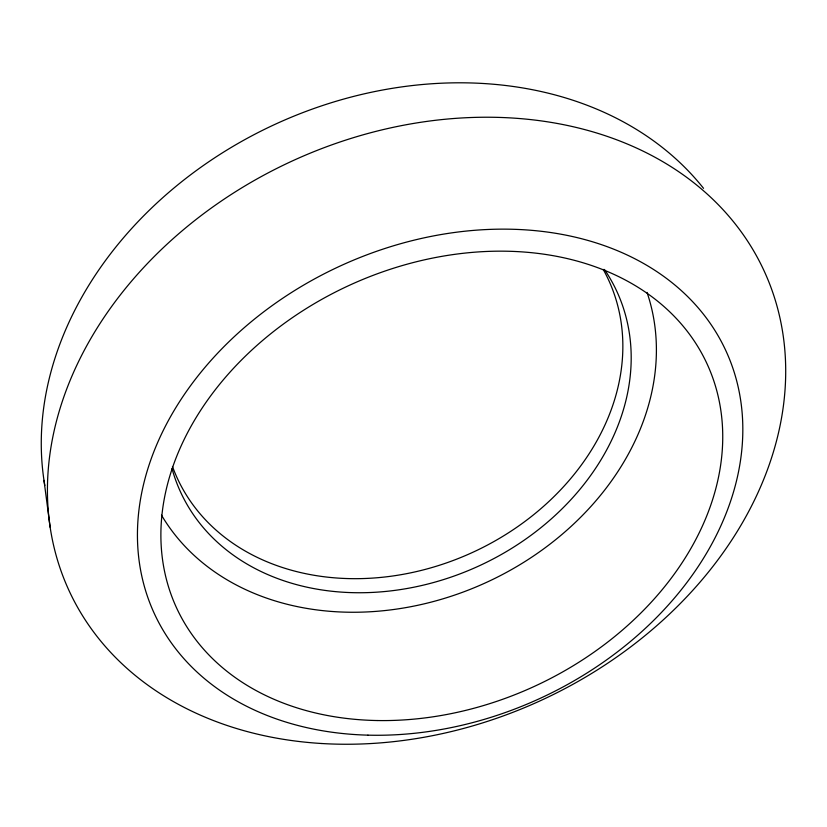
<?xml version="1.0" encoding="UTF-8"?>
<svg xmlns="http://www.w3.org/2000/svg" width="827" height="827" viewBox="0 0 827 827"><rect width="100%" height="100%" fill="white"/><g stroke="black" fill="none" stroke-linecap="round" stroke-linejoin="round"><path stroke-width="1.24" d="M43.996 480.394L50.158 527.306M647.024 292.386A268.01 214.214 -24.6 0 1 486.359 582.446A268.01 214.214 -24.6 0 1 161.492 515.159M604.423 269.437A240.109 191.709 -24.6 0 1 479.205 565.823A240.109 191.709 -24.6 0 1 172.016 468.609M603.224 269.426A237.328 190.81 -24.6 0 1 472.269 552.55A237.328 190.81 -24.6 0 1 172.461 466.48M44.823 485.521A368.718 292.903 -24.6 0 1 278.389 122.809A368.718 292.903 -24.6 0 1 703.539 188.339M377.122 720.534A291.962 220.84 -24.6 0 0 710.92 372.925A291.962 220.84 -24.6 0 0 237.39 364.2A291.962 220.84 -24.6 0 0 377.122 720.534M321.899 743.525A382.539 297.017 -24.6 0 0 772.904 292.861A382.539 297.017 -24.6 0 0 154.907 255.863A382.539 297.017 -24.6 0 0 321.899 743.525M367.932 735.151A314.549 238.176 -24.6 0 0 730.81 362.474A314.549 238.176 -24.6 0 0 221.636 349.015A314.549 238.176 -24.6 0 0 367.932 735.151"/></g></svg>
